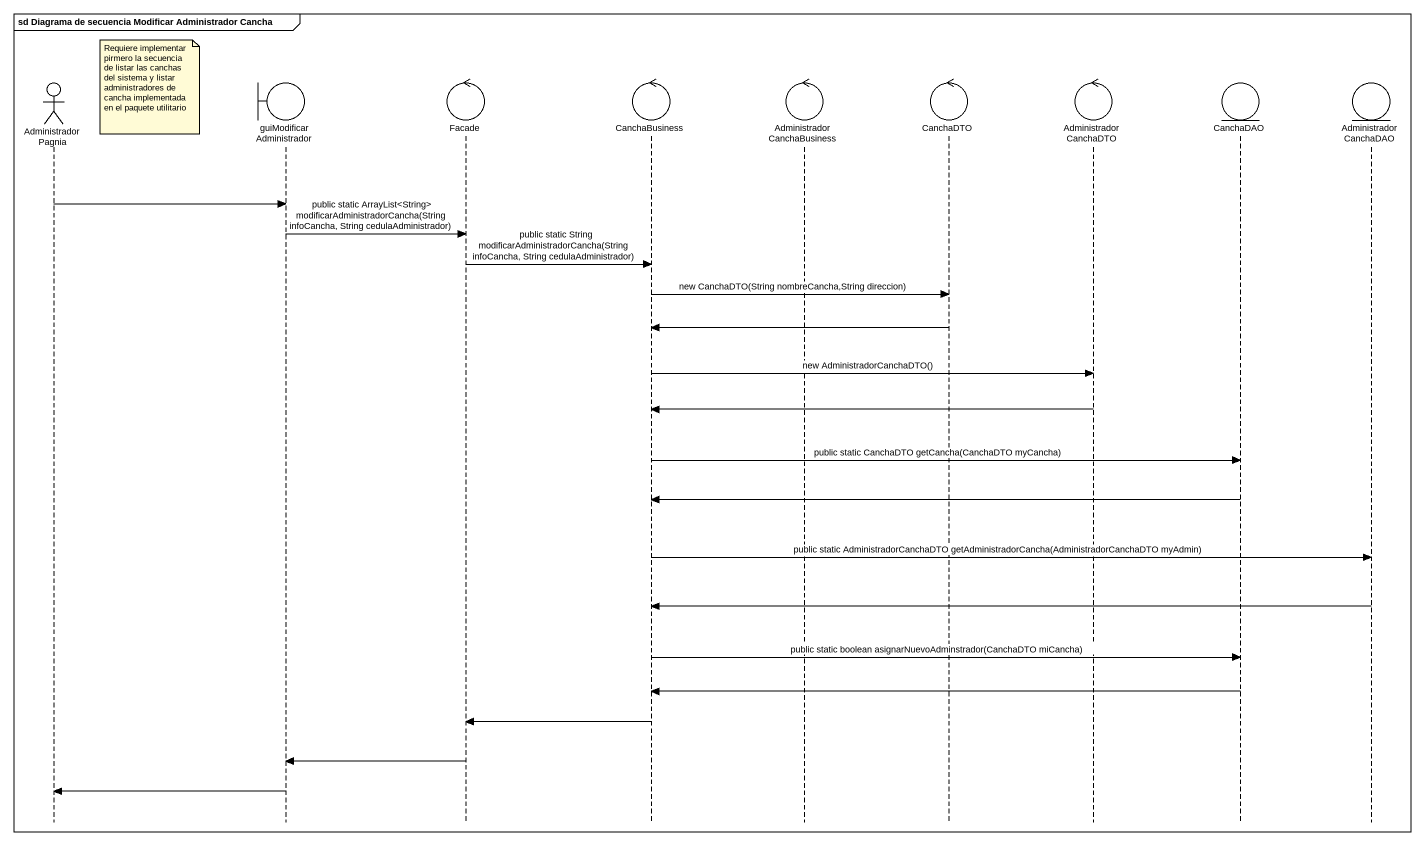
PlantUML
@startuml
mainframe sd Diagrama de secuencia Modificar Administrador Cancha
hide footbox
actor AdministradorPagnia
boundary guiModificarAdministrador
control Facade
control CanchaBusiness
control AdministradorCanchaBusiness
control CanchaDTO
control AdministradorCanchaDTO
entity CanchaDAO
entity AdministradorCanchaDAO

note right of AdministradorPagnia : Requiere implementar pirmero la secuencia de listar las canchas del sistema y listar administradores de cancha implementada en el paquete utilitario
AdministradorPagnia -> guiModificarAdministrador
guiModificarAdministrador -> Facade : public static ArrayList<String> modificarAdministradorCancha(String infoCancha, String cedulaAdministrador)
Facade -> CanchaBusiness : public static String modificarAdministradorCancha(String infoCancha, String cedulaAdministrador)
CanchaBusiness -> CanchaDTO : new CanchaDTO(String nombreCancha,String direccion)
CanchaDTO -> CanchaBusiness
CanchaBusiness -> AdministradorCanchaDTO : new AdministradorCanchaDTO()
AdministradorCanchaDTO -> CanchaBusiness
CanchaBusiness -> CanchaDAO : public static CanchaDTO getCancha(CanchaDTO myCancha)
CanchaDAO -> CanchaBusiness
CanchaBusiness -> AdministradorCanchaDAO : public static AdministradorCanchaDTO getAdministradorCancha(AdministradorCanchaDTO myAdmin)
AdministradorCanchaDAO -> CanchaBusiness
CanchaBusiness -> CanchaDAO : public static boolean asignarNuevoAdminstrador(CanchaDTO miCancha)
CanchaDAO -> CanchaBusiness
CanchaBusiness -> Facade
Facade -> guiModificarAdministrador
guiModificarAdministrador -> AdministradorPagnia
@enduml
